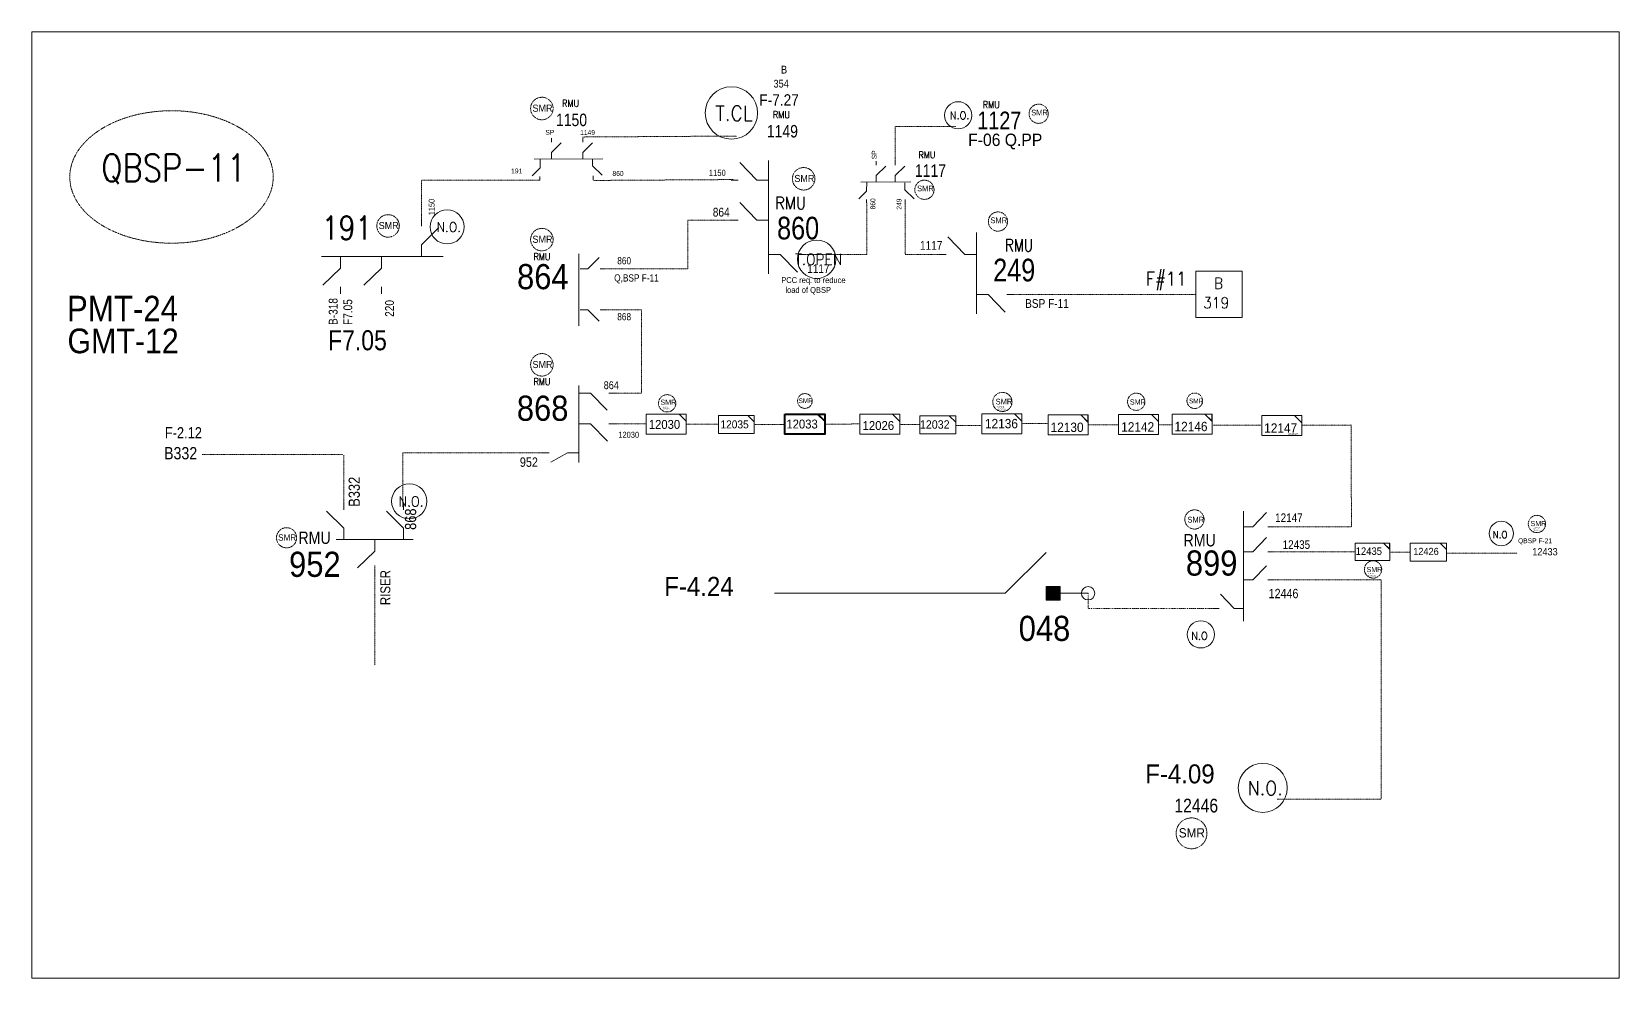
# Model space of a CAD drawing. Header units: metres. Extents: x 65984 to 144644, y -19036 to 23726.
# Drawn here: x 86637 to 88275, y 3008 to 3985 of the extents above; entities that cross this region are included whole.
import ezdxf
from ezdxf.enums import TextEntityAlignment as Align

# ---------------------------------------------------------------- set-up
doc = ezdxf.new("R2010")
doc.units = ezdxf.units.M
doc.header["$MEASUREMENT"] = 0
doc.linetypes.add('DGN Style 3', pattern=[0.013877, 0, -0.013877])
doc.linetypes.add('DGN Style 6', pattern=[1.9, 0.7, -0.4, 0, -0.4, 0, -0.4])
doc.layers.get('0').update_dxf_attribs({"color": 95, "lineweight": 40})
for name, color, linetype, lineweight in [('ABS', 7, 'Continuous', 40), ('ABS NUMBER', 112, 'Continuous', 30), ('d_eos', 111, 'Continuous', 40), ('d_eos no', 121, 'Continuous', 40), ('d_switch', 95, 'Continuous', 40), ('d_tf no', 6, 'Continuous', 40), ('d_ug cable', 95, 'Continuous', 40), ('d_unit sub', 7, 'Continuous', 40), ('fedr no', 95, 'Continuous', 40), ('GRID STATION  04', 7, 'Continuous', 40), ('Level 37', 7, 'Continuous', 0), ('O H MAIN FEEDER', 4, 'Continuous', 100), ('SW N O', 114, 'Continuous', 30)]:
    doc.layers.add(name, color=color, linetype=linetype, lineweight=lineweight)
doc.styles.add('NASKHF', font='naskhf.shx', dxfattribs={"height": 8})
doc.styles.add('Style-Arial', font='arial.ttf')
doc.styles.add('Style-ENGINEERING', font='ENGINEERING.shx')
doc.styles.add('Style-msdefault', font='msdefault.shx')
doc.styles.add('Style-simplex', font='simplex.shx')
doc.styles.add('Style-STANDARD', font='STANDARD.shx')

# ---------------------------------------------------------------- blocks, each defined once
blk = doc.blocks.new('*U1092')
at = {"layer": 'd_eos', "color": 2, "linetype": 'Continuous', "lineweight": 13, "ltscale": 0.919211}
for p, q in [((0.01, 16.17), (0.01, -16.15)), ((4.66, 8.43), (11.46, 15.43)), ((0.01, 8.42), (4.66, 8.43)), ((12.11, 8.43), (14.93, 8.43)), ((-12.08, -7.43), (-14.9, -7.43)), ((-4.64, -7.43), (-11.43, -14.44)), ((0.01, -7.43), (-4.64, -7.43))]:
    blk.add_line(p, q, dxfattribs=at)
blk = doc.blocks.new('TF_8')
at = {"color": 0, "linetype": 'ByBlock', "lineweight": -2}
blk.add_line((6.3, 4.95), (9.9, 1.35), dxfattribs=at)
blk.add_3dface([(-10.1, 4.95), (9.9, 4.95), (9.9, -5.05), (-10.1, -5.05)], dxfattribs=at)
blk = doc.blocks.new('ABS2_1_1')
at = {"color": 0, "linetype": 'ByBlock', "lineweight": -2, "ltscale": 500}
for q in [(-29900, 43500), (0, 0)]:
    blk.add_line((0, 13600), q, dxfattribs=at)
at = {"color": 0, "linetype": 'ByBlock', "lineweight": -2, "ltscale": 500, "flags": 128}
for points in [[(5000, 43600), (-5000, 43600), (-5000, 53600), (5000, 53600)], [(3791, 49653), (3791, 49653), (3791, 49653)]]:
    blk.add_lwpolyline(points, close=True, dxfattribs=at)
at = {"color": 0, "linetype": 'ByBlock', "lineweight": -2, "ltscale": 500}
for points in [[(5000, 43600), (-5000, 43600), (5000, 53600), (-5000, 53600)], [(3791, 49653), (3791, 49653), (3791, 49653)]]:
    blk.add_solid(points, dxfattribs=at)
blk = doc.blocks.new('*U3143')
at = {"layer": 'd_unit sub', "color": 11, "linetype": 'Continuous', "lineweight": 13, "flags": 128}
blk.add_lwpolyline([(5.07, 3.99), (7.93, 3.99), (7.93, 1.13)], close=True, dxfattribs=at)
at = {"layer": 'd_unit sub', "color": 11, "linetype": 'Continuous', "lineweight": 13, "xscale": 0.7946313405145357, "yscale": 0.7946313405145357, "zscale": 0.3973156702572678, "rotation": 359.9999999999999}
blk.add_blockref('TF_8', (0.07, 0.05), dxfattribs=at)
blk = doc.blocks.new('*U3144')
at = {"layer": 'd_unit sub', "color": 2, "linetype": 'Continuous', "lineweight": 13, "flags": 128}
blk.add_lwpolyline([(5.07, 3.99), (7.93, 3.99), (7.93, 1.13)], close=True, dxfattribs=at)
at = {"layer": 'd_unit sub', "color": 2, "linetype": 'Continuous', "lineweight": 13, "xscale": 0.7946313405145357, "yscale": 0.7946313405145357, "zscale": 0.3973156702572678, "rotation": 359.9999999999999}
blk.add_blockref('TF_8', (0.07, 0.05), dxfattribs=at)
blk = doc.blocks.new('*U3145')
at = {"layer": 'd_unit sub', "color": 2, "linetype": 'Continuous', "lineweight": 13, "flags": 128}
blk.add_lwpolyline([(5.07, 3.99), (7.93, 3.99), (7.93, 1.13)], close=True, dxfattribs=at)
at = {"layer": 'd_unit sub', "color": 2, "linetype": 'Continuous', "lineweight": 13, "xscale": 0.7946313405145357, "yscale": 0.7946313405145357, "zscale": 0.3973156702572678, "rotation": 359.9999999999999}
blk.add_blockref('TF_8', (0.07, 0.05), dxfattribs=at)
blk = doc.blocks.new('*U2259')
at = {"layer": 'd_unit sub', "color": 2, "linetype": 'Continuous', "lineweight": 40, "flags": 128}
blk.add_lwpolyline([(5.07, 3.99), (7.93, 3.99), (7.93, 1.13)], close=True, dxfattribs=at)
at = {"layer": 'd_unit sub', "color": 2, "linetype": 'Continuous', "lineweight": 40, "xscale": 0.7946313405145355, "yscale": 0.7946313405145355, "zscale": 0.3973156702572678, "rotation": 359.9999999999999}
blk.add_blockref('TF_8', (0.07, 0.05), dxfattribs=at)
blk = doc.blocks.new('*U3824')
at = {"layer": 'd_unit sub', "color": 2, "linetype": 'Continuous', "lineweight": 13, "flags": 128}
blk.add_lwpolyline([(5.07, 3.99), (7.93, 3.99), (7.93, 1.13)], close=True, dxfattribs=at)
at = {"layer": 'd_unit sub', "color": 2, "linetype": 'Continuous', "lineweight": 13, "xscale": 0.7946313405145357, "yscale": 0.7946313405145357, "zscale": 0.3008502065428345, "rotation": 359.9999999999999}
blk.add_blockref('TF_8', (0.07, 0.05), dxfattribs=at)
blk = doc.blocks.new('*U3825')
at = {"layer": 'd_unit sub', "color": 11, "linetype": 'Continuous', "lineweight": 13, "flags": 128}
blk.add_lwpolyline([(5.07, 3.99), (7.93, 3.99), (7.93, 1.13)], close=True, dxfattribs=at)
at = {"layer": 'd_unit sub', "color": 11, "linetype": 'Continuous', "lineweight": 13, "xscale": 0.7946313405145355, "yscale": 0.7946313405145355, "zscale": 0.2869207449770778, "rotation": 359.9999999999999}
blk.add_blockref('TF_8', (0.07, 0.05), dxfattribs=at)
blk = doc.blocks.new('*U4116')
at = {"layer": 'SW N O', "color": 3, "lineweight": 13, "ltscale": 0.488306}
blk.add_circle((0, 0), 16.8, dxfattribs=at)
at = {"layer": 'SW N O', "color": 3, "lineweight": 13, "style": 'Style-STANDARD'}
blk.add_text('N.O.', height=9.6, dxfattribs=at).set_placement((1.7, -0.2), align=Align.MIDDLE_CENTER)
blk = doc.blocks.new('*U3585')
at = {"layer": 'SW N O', "color": 3, "lineweight": 13, "extrusion": (0, 0, -1)}
blk.add_circle((0, 0), 16.8, dxfattribs=at)
at = {"layer": 'SW N O', "color": 3, "lineweight": 13, "extrusion": (0, 0, -1), "insert": (1.7, -1.8), "char_height": 9.6, "attachment_point": 5, "text_direction": (-1, 0, 0), "line_spacing_factor": 0.6, "style": 'Style-STANDARD'}
blk.add_mtext('N.O', dxfattribs=at)
blk = doc.blocks.new('*U893')
at = {"layer": 'SW N O', "color": 3, "lineweight": 13}
blk.add_circle((0, 0), 16.8, dxfattribs=at)
at = {"layer": 'SW N O', "color": 3, "lineweight": 13, "style": 'Style-STANDARD'}
blk.add_text('N.O.', height=9.6, dxfattribs=at).set_placement((1.7, -0.2), align=Align.MIDDLE_CENTER)
blk = doc.blocks.new('*U4321')
at = {"layer": 'SW N O', "color": 3, "lineweight": 13, "ltscale": 0.488306}
blk.add_circle((0, 0), 16.8, dxfattribs=at)
at = {"layer": 'SW N O', "color": 3, "lineweight": 13, "style": 'Style-STANDARD'}
blk.add_text('N.O.', height=9.6, dxfattribs=at).set_placement((1.7, -0.2), align=Align.MIDDLE_CENTER)
blk = doc.blocks.new('*U1280')
at = {"layer": 'SW N O', "color": 1, "lineweight": 13}
blk.add_circle((0, 0), 16.8, dxfattribs=at)
at = {"layer": 'SW N O', "color": 1, "lineweight": 13, "style": 'Style-STANDARD'}
blk.add_text('T.CL', height=9.6, dxfattribs=at).set_placement((1.7, -0.2), align=Align.MIDDLE_CENTER)
blk = doc.blocks.new('*U4338')
at = {"layer": 'SW N O', "color": 3, "lineweight": 13, "ltscale": 0.488306}
blk.add_circle((0, 0), 16.8, dxfattribs=at)
at = {"layer": 'SW N O', "color": 3, "lineweight": 13, "style": 'Style-STANDARD'}
blk.add_text('T.OPEN', height=9.6, dxfattribs=at).set_placement((1.7, -0.2), align=Align.MIDDLE_CENTER)

msp = doc.modelspace()

# ---------------------------------------------------------------- linework, layer by layer
at = {"color": 7, "linetype": 'DGN Style 3', "lineweight": 13}
for p, q in [((87528, 3849.3), (87528, 3887.1)), ((87528, 3887.1), (87590.7, 3887.1))]:
    msp.add_line(p, q, dxfattribs=at)
at = {"layer": 'd_eos', "color": 2, "linetype": 'Continuous', "lineweight": 13, "ltscale": 0.915997}
for p, q in [((87173.6, 3871.1), (87173.6, 3875.1)), ((87173.6, 3860.4), (87183.6, 3870.2)), ((87205.8, 3871.1), (87205.8, 3875.1)), ((87205.8, 3860.4), (87215.8, 3870.2)), ((87155.7, 3853.5), (87226.6, 3853.7)), ((87173.6, 3853.7), (87173.6, 3860.4)), ((87205.8, 3853.7), (87205.8, 3860.4)), ((87215.9, 3853.6), (87215.9, 3846.9)), ((87508.4, 3847.3), (87508.4, 3851.3)), ((87528, 3847.3), (87528, 3851.3)), ((87215.9, 3846.6), (87225.9, 3836.9)), ((87216.5, 3836.1), (87216.5, 3832)), ((87508.4, 3836.6), (87518.5, 3846.3)), ((87508.4, 3829.9), (87508.4, 3836.6)), ((87528, 3836.6), (87538.1, 3846.3)), ((87528, 3829.9), (87528, 3836.6)), ((87492.6, 3829.8), (87544.2, 3829.9)), ((87537.7, 3822.2), (87547.7, 3812.5)), ((87537.8, 3829.2), (87537.8, 3822.5)), ((87538.3, 3811.7), (87538.3, 3807.6))]:
    msp.add_line(p, q, dxfattribs=at)
at = {"layer": 'd_eos', "color": 2, "linetype": 'Continuous', "lineweight": 13, "ltscale": 0.741957}
for p, q in [((87161.7, 3844.2), (87161.7, 3853.6)), ((87161.6, 3844.1), (87153.5, 3836.2)), ((87161.6, 3835.4), (87161.6, 3832.2)), ((87498.5, 3820.3), (87490.4, 3812.4)), ((87498.6, 3820.4), (87498.7, 3829.8)), ((87498.5, 3811.7), (87498.5, 3808.4))]:
    msp.add_line(p, q, dxfattribs=at)
at = {"layer": 'd_eos', "color": 2, "linetype": 'Continuous', "lineweight": 13, "ltscale": 1.655693}
for p, q in [((87385.4, 3831.7), (87367.8, 3849.9)), ((87397.4, 3735), (87397.5, 3852.2)), ((87366.1, 3831.7), (87358.8, 3831.7)), ((87397.5, 3831.7), (87385.4, 3831.7)), ((87385.4, 3790.6), (87367.8, 3808.7)), ((87039.3, 3784.5), (87039.3, 3791.9)), ((87039.3, 3765.2), (87057.4, 3782.9)), ((87366.1, 3790.6), (87358.8, 3790.6)), ((87397.4, 3790.6), (87385.4, 3790.6)), ((86936.3, 3753.2), (87061.9, 3753.2)), ((86955.9, 3753.2), (86955.9, 3741.1)), ((86998.1, 3753.2), (86998.1, 3741.1)), ((87039.3, 3753.2), (87039.3, 3765.2)), ((87397.4, 3755.1), (87409.5, 3755.1)), ((87409.5, 3755.1), (87427.1, 3736.9)), ((87428.8, 3755.1), (87436.1, 3755.1)), ((86955.9, 3741.1), (86937.7, 3723.5)), ((86998.1, 3741.1), (86980, 3723.5)), ((86955.9, 3721.8), (86955.9, 3714.5)), ((86998.1, 3721.8), (86998.1, 3714.5))]:
    msp.add_line(p, q, dxfattribs=at)
at = {"layer": 'd_eos', "color": 2, "linetype": 'Continuous', "lineweight": 13, "ltscale": 1.099246}
msp.add_line((87201.9, 3681.6), (87201.9, 3755.7), dxfattribs=at)
at = {"layer": 'd_eos', "color": 2, "linetype": 'Continuous', "lineweight": 13, "ltscale": 1.276596}
for p, q in [((87211.1, 3740.2), (87222.7, 3752.1)), ((87203.2, 3740.2), (87211.1, 3740.2)), ((87223.8, 3740.2), (87228.6, 3740.2)), ((87203.2, 3698.1), (87211.1, 3698.1)), ((87211.1, 3698.1), (87222.7, 3686.2)), ((87223.8, 3698.1), (87228.6, 3698.1))]:
    msp.add_line(p, q, dxfattribs=at)
at = {"layer": 'd_eos', "color": 2, "linetype": 'Continuous', "lineweight": 13, "ltscale": 1.622579}
for p, q in [((87201.9, 3619.9), (87201.9, 3540.6)), ((87201.9, 3612.2), (87213.7, 3612.2)), ((87213.7, 3612.2), (87231, 3594.4)), ((87232.6, 3612.2), (87239.8, 3612.2)), ((87201.9, 3580.3), (87213.7, 3580.3)), ((87213.7, 3580.3), (87231.3, 3562.6)), ((87232.6, 3580.3), (87239.8, 3580.3)), ((87171.2, 3550.4), (87164, 3550.4)), ((87190.1, 3550.4), (87172.8, 3540.8)), ((87201.9, 3550.4), (87190.1, 3550.4)), ((86959.3, 3472.9), (86941.5, 3490.2)), ((86959.3, 3491.8), (86959.3, 3499)), ((87021, 3472.9), (87003.2, 3490.2)), ((87021, 3491.8), (87021, 3499)), ((86959.3, 3461.1), (86959.3, 3472.9)), ((87021, 3461.1), (87021, 3472.9)), ((86951.5, 3461.1), (87030.9, 3461.1)), ((86991.2, 3461.1), (86991.2, 3449.2)), ((86991.2, 3449.2), (86973.4, 3432)), ((86991.2, 3430.3), (86991.2, 3423.1))]:
    msp.add_line(p, q, dxfattribs=at)
at = {"layer": 'd_eos', "color": 2, "linetype": 'Continuous', "lineweight": 13, "ltscale": 1.425677}
for p, q in [((87887.3, 3490.3), (87887.3, 3376.9)), ((87896.9, 3474.2), (87911.1, 3488.8)), ((87887.3, 3474.2), (87896.9, 3474.2)), ((87912.4, 3474.2), (87918.3, 3474.2)), ((87897, 3448.5), (87911.1, 3463.1)), ((87887.3, 3448.5), (87897, 3448.5)), ((87912.5, 3448.5), (87918.3, 3448.5)), ((87897, 3419.4), (87911.1, 3434)), ((87887.3, 3419.5), (87897, 3419.4)), ((87912.4, 3419.4), (87918.3, 3419.4)), ((87862.1, 3390), (87856.2, 3390)), ((87877.6, 3390), (87863.4, 3404.6)), ((87887.2, 3390), (87877.6, 3390))]:
    msp.add_line(p, q, dxfattribs=at)
at = {"layer": 'd_ug cable', "color": 11, "linetype": 'DGN Style 3', "lineweight": 13}
for p, q in [((87498.6, 3809.3), (87498.7, 3755.1)), ((87538.4, 3809.4), (87538.4, 3755.1)), ((87498.7, 3755.1), (87435.7, 3755.1)), ((87573.1, 3755.1), (87538.4, 3755.1)), ((87838.1, 3713.9), (87650.5, 3713.9)), ((87312.8, 3580.1), (87345.6, 3580.1)), ((87382.7, 3579.8), (87414.4, 3579.8)), ((87455.5, 3580.1), (87491.7, 3580.3)), ((87532.7, 3579.9), (87552.8, 3579.9)), ((87616.5, 3578.7), (87590.5, 3578.7)), ((87658.6, 3580.6), (87685.8, 3580.6)), ((87726.9, 3579.3), (87758.4, 3579.3)), ((87799.7, 3579.3), (87814.3, 3579.3)), ((87905.2, 3579), (87855.9, 3579)), ((87997.5, 3579), (87948.2, 3579)), ((87998.6, 3474.2), (87998.2, 3579.4)), ((86813.4, 3548.9), (86958.3, 3548.9)), ((86959.3, 3548.2), (86959.3, 3492.3)), ((87020.3, 3550.4), (87165.2, 3550.4)), ((87020.3, 3550.4), (87020.3, 3494.5)), ((88059.2, 3448), (88038, 3448)), ((88169.5, 3447.1), (88096.6, 3447.1)), ((86991.2, 3434.4), (86991.2, 3331.5))]:
    msp.add_line(p, q, dxfattribs=at)
at = {"layer": 'd_ug cable', "color": 11, "linetype": 'DGN Style 3', "lineweight": 13, "flags": 128}
for points in [[(87205.4, 3876.3), (87205.4, 3876.3), (87364.6, 3877.3)], [(87039.3, 3791.9), (87039.3, 3831.7), (87161.9, 3831.7)], [(87216.5, 3831.5), (87216.5, 3831.5), (87361.2, 3832.4)], [(87358.8, 3790.6), (87314.1, 3790.6), (87314.1, 3740.2), (87228.6, 3740.2)], [(87239.8, 3612.2), (87266.4, 3612.2), (87266.4, 3698.1), (87228.6, 3698.1)], [(87236.2, 3580.3), (87270.9, 3580.3)], [(87998.6, 3474.2), (87918.3, 3474.2)], [(87922.1, 3193.1), (88029.3, 3193.1), (88029.3, 3419.4), (87918.3, 3419.4)]]:
    msp.add_lwpolyline(points, dxfattribs=at)
at = {"layer": 'd_ug cable', "color": 1, "linetype": 'DGN Style 3', "lineweight": 13, "flags": 128}
msp.add_lwpolyline([(87918.4, 3448.5), (88002.5, 3448.5)], dxfattribs=at)
at = {"layer": 'd_ug cable', "color": 194, "linetype": 'DGN Style 6', "lineweight": 13, "flags": 128}
msp.add_lwpolyline([(87727, 3405.6), (87727, 3390), (87856.2, 3390)], dxfattribs=at)
at = {"layer": 'd_ug cable', "color": 2, "linetype": 'DGN Style 3', "lineweight": 13}
for centre, radius in [((87163.6, 3905.7), 11.6), ((87676, 3900.3), 9.91), ((87433.6, 3833.2), 11.6), ((87558.2, 3821.9), 9.91), ((87634, 3789.1), 9.91), ((87005, 3784.6), 11.6), ((87163.6, 3770.5), 11.6), ((87163.6, 3641.3), 11.6), ((87292.8, 3601.6), 8.92), ((87434.9, 3604), 7.63), ((87638.6, 3603), 9.91), ((87776.6, 3603.2), 8.92), ((87837, 3604.2), 8.03), ((87836.7, 3481.8), 9.91), ((86900.3, 3462.9), 10.4), ((88189.9, 3477.1), 8.92), ((88020.9, 3430.2), 8.92), ((87833.7, 3158), 15.9)]:
    msp.add_circle(centre, radius, dxfattribs=at)
at = {"layer": 'fedr no', "color": 82, "linetype": 'DGN Style 3', "lineweight": 13, "true_color": 0x1dc70e}
msp.add_ellipse((86781.6, 3835.1), major_axis=(104.9, 0), ratio=0.651175, dxfattribs=at)
at = {"layer": 'GRID STATION  04', "color": 11, "linetype": 'Continuous', "lineweight": 13, "ltscale": 1.527538, "flags": 128}
msp.add_lwpolyline([(87838.1, 3737.8), (87885.8, 3737.8), (87885.8, 3690.1), (87838.1, 3690.1)], close=True, dxfattribs=at)
at = {"layer": 'O H MAIN FEEDER', "color": 194, "lineweight": 13, "ltscale": 1.266539}
for p, q in [((87403.6, 3405.6), (87641.6, 3405.6)), ((87698, 3405.6), (87727, 3405.6))]:
    msp.add_line(p, q, dxfattribs=at)
at = {"layer": 'O H MAIN FEEDER', "color": 140, "lineweight": 13, "ltscale": 0.498271, "flags": 128}
msp.add_lwpolyline([(86637.5, 3984.9), (88274.8, 3984.9), (88274.8, 3008.5), (86637.5, 3008.5)], close=True, dxfattribs=at)
at = {"layer": 'O H MAIN FEEDER', "color": 194, "lineweight": 13, "ltscale": 1.266539}
msp.add_circle((87727, 3405.6), 6.88, dxfattribs=at)

# ---------------------------------------------------------------- block references
at = {"layer": 'ABS', "color": 7, "linetype": 'Continuous', "lineweight": 13, "ltscale": 2.108409, "xscale": 0.001412635786881216, "yscale": 0.001412635786881216, "zscale": 0.0009354925036457151, "rotation": 269.9999999999997}
msp.add_blockref('ABS2_1_1', (87622.3, 3405.6), dxfattribs=at)
at = {"layer": 'd_eos', "color": 2, "linetype": 'Continuous', "lineweight": 13, "ltscale": 1.655693, "extrusion": (0, 0, -1), "xscale": 2.593742460100002, "yscale": 2.593742460100002, "zscale": 2.593742460100002, "rotation": 180}
msp.add_blockref('*U1092', (-87611.8, 3735.8), dxfattribs=at)
at = {"layer": 'd_unit sub', "color": 2, "linetype": 'Continuous', "lineweight": 13}
for name, p, xscale, yscale, zscale in [('*U3144', (87291.9, 3580.2), 2.593742460100002, 2.593742460100002, 2.593742460100002), ('*U3145', (87638, 3580.3), 2.593742460100002, 2.593742460100002, 2.593742460100002), ('*U3145', (87834.2, 3580.2), 2.593742460100002, 2.593742460100002, 2.593742460100002), ('*U3824', (88020.2, 3448.5), 2.247409795632895, 2.247409795632895, 2.247409795632895)]:
    msp.add_blockref(name, p, dxfattribs=dict(at, xscale=xscale, yscale=yscale, zscale=zscale))
at = {"layer": 'd_unit sub', "color": 11, "linetype": 'Continuous', "lineweight": 13}
for name, p, xscale, yscale, zscale in [('*U3143', (87364.2, 3579.7), 2.334368214090002, 2.334368214090002, 2.334368214090002), ('*U3143', (87512.2, 3579.9), 2.593742460100002, 2.593742460100002, 2.593742460100002), ('*U3143', (87571.9, 3579.5), 2.334368214090002, 2.334368214090002, 2.334368214090002), ('*U3143', (87706.3, 3579.3), 2.593742460100002, 2.593742460100002, 2.593742460100002), ('*U3143', (87926.7, 3578.6), 2.593742460100002, 2.593742460100002, 2.593742460100002), ('*U3825', (88078, 3448), 2.356517306744629, 2.356517306744629, 2.356517306744629)]:
    msp.add_blockref(name, p, dxfattribs=dict(at, xscale=xscale, yscale=yscale, zscale=zscale))
at = {"layer": 'd_unit sub', "color": 2, "linetype": 'Continuous', "lineweight": 40, "xscale": 2.593742460100002, "yscale": 2.593742460100002, "zscale": 2.593742460100002}
msp.add_blockref('*U2259', (87434.9, 3580.1), dxfattribs=at)
at = {"layer": 'd_unit sub', "color": 2, "linetype": 'Continuous', "lineweight": 13, "xscale": 2.061069048018734, "yscale": 2.061069048018734, "zscale": 1.030534524009367, "rotation": 359.9999999999999}
msp.add_blockref('TF_8', (87779.3, 3579.9), dxfattribs=at)
at = {"layer": 'SW N O', "color": 1, "lineweight": 13, "xscale": 1.608782415714139, "yscale": 1.608782415714139, "zscale": 1.608782415714139}
msp.add_blockref('*U1280', (87359.1, 3901.1), dxfattribs=at)
at = {"layer": 'SW N O', "color": 3, "lineweight": 13}
for name, p, xscale, yscale, zscale in [('*U4116', (87593, 3898.7), 0.835198702553368, 0.835198702553368, 0.835198702553368), ('*U893', (87065.9, 3783.6), 1.046832210588121, 1.046832210588121, 1.046832210588121), ('*U4338', (87447, 3750.2), 1.181182691130502, 1.181182691130502, 1.181182691130502), ('*U4321', (87026.8, 3500.5), 1.080646194184005, 1.080646194184005, 1.080646194184005), ('*U893', (87907.1, 3204.9), 1.504786172762046, 1.504786172762046, 1.504786172762046)]:
    msp.add_blockref(name, p, dxfattribs=dict(at, xscale=xscale, yscale=yscale, zscale=zscale))
at = {"layer": 'SW N O', "color": 3, "lineweight": 13, "extrusion": (0, 0, -1), "rotation": 3.039328098129991e-11}
for p, xscale, yscale, zscale in [((-88153.2, 3467.3), 0.7507177569965138, 0.7507177569965138, 0.7507177569965138), ((-87843.3, 3363.2), 0.8341308411072375, 0.8341308411072375, 0.8341308411072375)]:
    msp.add_blockref('*U3585', p, dxfattribs=dict(at, xscale=xscale, yscale=yscale, zscale=zscale))

# ---------------------------------------------------------------- texts
at = {"layer": 'ABS NUMBER', "color": 7, "lineweight": 13, "style": 'Style-Arial', "width": 0.88}
msp.add_text('048', height=25.94, dxfattribs=at).set_placement((87655.4, 3382.4), align=Align.TOP_LEFT)
at = {"layer": 'd_eos no', "color": 2, "linetype": 'Continuous', "lineweight": 13, "ltscale": 0.81, "style": 'Style-msdefault', "width": 0.833333}
for s, p in [('1150', (87178.2, 3887.5)), ('1117', (87548.4, 3835.2))]:
    msp.add_text(s, height=12.91, dxfattribs=at).set_placement(p)
at = {"layer": 'd_eos no', "color": 2, "linetype": 'Continuous', "lineweight": 13, "ltscale": 1.035899, "style": 'Style-msdefault', "width": 0.833333}
msp.add_text('1127', height=18.32, dxfattribs=at).set_placement((87612.7, 3884.2))
at = {"layer": 'd_eos no', "color": 191, "linetype": 'Continuous', "lineweight": 13, "ltscale": 0.81, "style": 'Style-msdefault', "width": 0.833333}
msp.add_text('1149', height=12.91, dxfattribs=at).set_placement((87395.7, 3875.8))
at = {"layer": 'd_eos no', "color": 2, "linetype": 'Continuous', "lineweight": 13}
for s, height, style, width, p in [('860', 23.34, 'Style-msdefault', 0.833333, (87406.2, 3770.7)), ('249', 23.34, 'Style-msdefault', 0.833333, (87629.1, 3727.4)), ('864', 25.94, 'Style-Arial', 0.88, (87138, 3719.3))]:
    msp.add_text(s, height=height, dxfattribs=dict(at, style=style, width=width)).set_placement(p)
at = {"layer": 'd_eos no', "color": 7, "linetype": 'Continuous', "lineweight": 13, "style": 'Style-Arial', "width": 0.88}
for s, height, p in [('PMT-24', 26.21, (86673.8, 3712.5)), ('GMT-12', 25.46, (86674.3, 3678.7))]:
    msp.add_text(s, height=height, dxfattribs=at).set_placement(p, align=Align.TOP_LEFT)
at = {"layer": 'd_eos no', "color": 2, "linetype": 'Continuous', "lineweight": 13, "style": 'Style-Arial', "width": 0.88}
for s, p in [('868', (87137.8, 3609.5)), ('952', (86902.9, 3448.5))]:
    msp.add_text(s, height=25.94, dxfattribs=at).set_placement(p, align=Align.TOP_LEFT)
msp.add_text('899', height=25.94, dxfattribs=at).set_placement((87881, 3449.8), align=Align.TOP_RIGHT)
at = {"layer": 'd_eos no', "color": 6, "linetype": 'Continuous', "lineweight": 13, "ltscale": 0.448962, "insert": (87410.5, 3713.8), "char_height": 6.097, "attachment_point": 7, "style": 'NASKHF'}
msp.add_mtext('\\Fmsdefault;\\H1x;\\W0.833333;PCC req. to reduce \\P  load of QBSP', dxfattribs=at)
at = {"layer": 'd_switch', "color": 7, "linetype": 'Continuous', "lineweight": 13, "style": 'Style-msdefault', "width": 0.9}
msp.add_text('F-7.27', height=11.7, dxfattribs=at).set_placement((87387.9, 3920.4), align=Align.TOP_LEFT)
at = {"layer": 'd_switch', "color": 7, "linetype": 'Continuous', "lineweight": 13, "style": 'Style-ENGINEERING', "width": 0.857143}
for s, height, p in [('860', 7.44, (87255.6, 3752.4)), ('952', 9.73, (87159.5, 3545.8))]:
    msp.add_text(s, height=height, dxfattribs=at).set_placement(p, align=Align.TOP_RIGHT)
msp.add_text('Q,BSP F-11', height=7.44, dxfattribs=at).set_placement((87238.2, 3727.2))
at = {"layer": 'd_switch', "color": 2, "linetype": 'Continuous', "lineweight": 13, "style": 'Style-ENGINEERING', "width": 0.857143}
for s, height, p in [('868', 7.44, (87255.6, 3694.7)), ('12030', 6.18, (87263.9, 3572.2))]:
    msp.add_text(s, height=height, dxfattribs=at).set_placement(p, align=Align.TOP_RIGHT)
msp.add_text('864', height=8.12, rotation=0.0004, dxfattribs=at).set_placement((87227.4, 3624.3), align=Align.TOP_LEFT)
at = {"layer": 'd_switch', "color": 6, "linetype": 'Continuous', "lineweight": 13, "style": 'Style-ENGINEERING', "width": 0.857143}
msp.add_text('F-2.12', height=11.55, dxfattribs=at).set_placement((86813, 3577), align=Align.TOP_RIGHT)
at = {"layer": 'd_switch', "color": 7, "linetype": 'Continuous', "lineweight": 13, "ltscale": 0.430241, "style": 'Style-ENGINEERING', "width": 0.857143}
msp.add_text('1000KVA', height=1.89, dxfattribs=at).set_placement((87932.8, 3570.9), align=Align.TOP_LEFT)
at = {"layer": 'd_switch', "color": 2, "linetype": 'Continuous', "lineweight": 13, "style": 'Style-ENGINEERING', "width": 0.857143}
for s, height, rotation, p in [('B332', 11.55, 90, (86964.3, 3525.8)), ('868', 11.55, 90, (87022.4, 3493.1)), ('12435', 8.9, 0.0087, (87956, 3460.3)), ('RISER', 10.33, 90, (86997, 3429.6))]:
    msp.add_text(s, height=height, rotation=rotation, dxfattribs=at).set_placement(p, align=Align.TOP_RIGHT)
msp.add_text('12147', height=8.9, dxfattribs=at).set_placement((87919.9, 3488), align=Align.TOP_LEFT)
at = {"layer": 'd_switch', "color": 7, "linetype": 'Continuous', "lineweight": 13, "ltscale": 1.401135, "style": 'Style-ENGINEERING', "width": 0.857143}
msp.add_text('12446', height=9.62, dxfattribs=at).set_placement((87943.9, 3410.2), align=Align.TOP_RIGHT)
at = {"layer": 'd_switch', "color": 2, "linetype": 'Continuous', "lineweight": 13, "ltscale": 1.861575, "style": 'Style-ENGINEERING', "width": 0.857143}
msp.add_text('12446', height=14.17, dxfattribs=at).set_placement((87861.1, 3193.7), align=Align.TOP_RIGHT)
at = {"layer": 'd_tf no', "color": 1, "linetype": 'Continuous', "lineweight": 13, "style": 'Style-msdefault', "width": 0.947368}
for height, p in [(7.35, (87153.9, 3909.7)), (5.91, (87668.3, 3904.5)), (7.35, (87424, 3837.2)), (5.91, (87550.6, 3826.2)), (7.35, (86995.3, 3788.7)), (5.91, (87626.3, 3793.3)), (7.35, (87153.9, 3774.5)), (7.35, (87153.9, 3645.3)), (5.32, (87285.9, 3605.4)), (4.82, (87428.4, 3606.6)), (5.91, (87631.6, 3606.3)), (5.32, (87770.1, 3605.6)), (4.79, (87831.1, 3606.4)), (5.91, (87829.5, 3484.5)), (5.32, (88183.3, 3480.2)), (6.62, (86891.6, 3466.5)), (5.32, (88014.2, 3432.8)), (9.58, (87820.5, 3163.3))]:
    msp.add_text('SMR', height=height, dxfattribs=at).set_placement(p, align=Align.TOP_LEFT)
at = {"layer": 'd_tf no', "color": 55, "linetype": 'Continuous', "lineweight": 13, "style": 'Style-msdefault', "width": 0.947368}
for s, height, p in [('F-06 Q.PP', 12.77, (87603.3, 3879.8)), ('F-4.09', 19.57, (87785.9, 3229.1))]:
    msp.add_text(s, height=height, dxfattribs=at).set_placement(p, align=Align.TOP_LEFT)
at = {"layer": 'd_tf no', "color": 2, "linetype": 'Continuous', "lineweight": 13, "style": 'Style-msdefault', "width": 0.947368}
for s, height, p in [('12030', 9.18, (87273.9, 3584.4)), ('12136', 9.66, (87620.6, 3585.5)), ('12142', 9.66, (87761.1, 3582.1)), ('12146', 9.66, (87816.1, 3582.5))]:
    msp.add_text(s, height=height, dxfattribs=at).set_placement(p, align=Align.TOP_LEFT)
at = {"layer": 'd_tf no', "color": 11, "linetype": 'Continuous', "lineweight": 40, "style": 'Style-msdefault', "width": 0.947368}
msp.add_text('12035', height=8.27, dxfattribs=at).set_placement((87347.8, 3584), align=Align.TOP_LEFT)
at = {"layer": 'd_tf no', "color": 2, "linetype": 'Continuous', "lineweight": 40, "style": 'Style-msdefault', "width": 0.947368}
msp.add_text('12033', height=9.18, dxfattribs=at).set_placement((87415.8, 3584.8), align=Align.TOP_LEFT)
at = {"layer": 'd_tf no', "color": 11, "linetype": 'Continuous', "lineweight": 13, "style": 'Style-msdefault', "width": 0.947368}
for s, height, p in [('12026', 9.23, (87494.4, 3583.3)), ('12032', 8.69, (87553.5, 3584.1)), ('12130', 9.66, (87688.3, 3581.7)), ('12147', 9.66, (87908.6, 3580.9)), ('12426', 7.48, (88062.3, 3452.5))]:
    msp.add_text(s, height=height, dxfattribs=at).set_placement(p, align=Align.TOP_LEFT)
at = {"layer": 'd_tf no', "color": 6, "linetype": 'Continuous', "lineweight": 13, "style": 'Style-msdefault', "width": 0.947368}
for s, height, p in [('QBSP F-21', 4.98, (88170.5, 3462.3)), ('F-4.24', 19.57, (87289.8, 3422.5))]:
    msp.add_text(s, height=height, dxfattribs=at).set_placement(p, align=Align.TOP_LEFT)
at = {"layer": 'd_tf no', "color": 120, "linetype": 'Continuous', "lineweight": 13, "style": 'Style-msdefault', "width": 0.947368}
for s, height, p in [('12435', 7.69, (88003, 3452.9)), ('12433', 7.44, (88185.1, 3452.2))]:
    msp.add_text(s, height=height, dxfattribs=at).set_placement(p, align=Align.TOP_LEFT)
at = {"layer": 'd_tf no', "color": 121, "linetype": 'Continuous', "lineweight": 40, "attachment_point": 1, "style": 'NASKHF'}
for insert, char_height in [((87288.3, 3598.3), 1.098), ((87633.1, 3598.4), 1.468)]:
    msp.add_mtext('\\Fmsdefault;\\H1x;\\W0.945946;ACTIVE\\P12/9/2023', dxfattribs=dict(at, insert=insert, char_height=char_height))
at = {"layer": 'd_tf no', "color": 121, "linetype": 'Continuous', "lineweight": 40, "char_height": 1.322, "attachment_point": 1, "rotation": 0.0087, "style": 'NASKHF'}
for insert in [(88186.5, 3473.6), (88015.6, 3426.7)]:
    msp.add_mtext('\\Fmsdefault;\\H1x;\\W0.945946;ACTIVE\\P12/9/2023', dxfattribs=dict(at, insert=insert))
at = {"layer": 'fedr no', "color": 6, "linetype": 'Continuous', "lineweight": 13, "style": 'Style-STANDARD', "width": 0.909091}
msp.add_text('QBSP-11', height=28.1, dxfattribs=at).set_placement((86783.9, 3844.6), align=Align.MIDDLE_CENTER)
at = {"layer": 'GRID STATION  04', "color": 121, "linetype": 'Continuous', "lineweight": 13, "ltscale": 0.9, "style": 'Style-msdefault', "width": 0.888889}
for s, p in [('B', (87410.2, 3949.8)), ('354', (87402.5, 3935.3))]:
    msp.add_text(s, height=7.98, dxfattribs=at).set_placement(p, align=Align.TOP_LEFT)
at = {"layer": 'GRID STATION  04', "color": 7, "linetype": 'Continuous', "lineweight": 13, "style": 'Style-simplex', "width": 0.866667}
msp.add_text('F#11', height=14.29, dxfattribs=at).set_placement((87807.5, 3730.1), align=Align.MIDDLE_CENTER)
at = {"layer": 'GRID STATION  04', "color": 11, "linetype": 'Continuous', "lineweight": 13, "style": 'Style-STANDARD'}
for s, height, p in [('B', 11.4, (87861.5, 3725.4)), ('319', 11.43, (87859.1, 3705.3))]:
    msp.add_text(s, height=height, dxfattribs=at).set_placement(p, align=Align.MIDDLE_CENTER)
at = {"layer": 'Level 37', "color": 2, "linetype": 'Continuous', "lineweight": 13, "ltscale": 0.81, "style": 'Style-simplex', "width": 0.854701}
for p in [(87193.2, 3911), (87627.1, 3909.6), (87560.8, 3857.9), (87163.8, 3753), (87163.8, 3623.8)]:
    msp.add_text('RMU', height=7.16, dxfattribs=at).set_placement(p, align=Align.MIDDLE_CENTER)
at = {"layer": 'Level 37', "color": 191, "linetype": 'Continuous', "lineweight": 13, "ltscale": 0.81, "style": 'Style-simplex', "width": 0.854701}
msp.add_text('RMU', height=7.16, dxfattribs=at).set_placement((87410.7, 3899.4), align=Align.MIDDLE_CENTER)
at = {"layer": 'Level 37', "color": 7, "linetype": 'Continuous', "lineweight": 13, "ltscale": 0.81, "style": 'Style-msdefault', "width": 0.857143}
for s, rotation, p in [('SP', 359.9921, (87176.4, 3883.6)), ('1149', 359.9921, (87218.4, 3883.4)), ('191', 359.9921, (87143.4, 3843.8)), ('860', 359.9921, (87247.9, 3841.2)), ('860', 89.9921, (87502.5, 3813.1)), ('249', 89.9921, (87529.5, 3812.8))]:
    msp.add_text(s, height=5.02, rotation=rotation, dxfattribs=at).set_placement(p, align=Align.TOP_RIGHT)
at = {"layer": 'Level 37', "color": 2, "linetype": 'Continuous', "lineweight": 13, "ltscale": 0.81, "style": 'Style-msdefault', "width": 0.857143}
msp.add_text('SP', height=5.02, rotation=89.9921, dxfattribs=at).set_placement((87503.9, 3862.5), align=Align.TOP_RIGHT)
at = {"layer": 'Level 37', "color": 7, "linetype": 'Continuous', "lineweight": 13, "ltscale": 0.792953, "style": 'Style-msdefault', "width": 0.857143}
msp.add_text('1150', height=6.26, dxfattribs=at).set_placement((87335.9, 3842.5), align=Align.TOP_LEFT)
at = {"layer": 'Level 37', "color": 7, "linetype": 'Continuous', "lineweight": 13, "ltscale": 0.782096, "style": 'Style-msdefault', "width": 0.857143}
msp.add_text('1150', height=6.11, rotation=90, dxfattribs=at).set_placement((87046.8, 3795.6), align=Align.TOP_LEFT)
at = {"layer": 'Level 37', "color": 7, "linetype": 'Continuous', "lineweight": 13, "style": 'Style-msdefault', "width": 0.857143}
for s, p in [('864', (87339.9, 3803.3)), ('1117', (87553.6, 3769)), ('1117', (87437.2, 3745)), ('BSP F-11', (87662, 3709.1))]:
    msp.add_text(s, height=9.08, dxfattribs=at).set_placement(p, align=Align.TOP_LEFT)
at = {"layer": 'Level 37', "color": 2, "linetype": 'Continuous', "lineweight": 13}
for s, height, style, width, p in [('RMU', 12.95, 'Style-simplex', 0.854701, (87420.1, 3808.2)), ('191', 24.35, 'Style-STANDARD', 0.909091, (86962.6, 3782.6)), ('RMU', 12.95, 'Style-STANDARD', 0.854701, (87655.7, 3764.6))]:
    msp.add_text(s, height=height, dxfattribs=dict(at, style=style, width=width)).set_placement(p, align=Align.MIDDLE_CENTER)
at = {"layer": 'Level 37', "color": 7, "linetype": 'Continuous', "lineweight": 13, "style": 'Style-msdefault', "width": 0.857143}
msp.add_text('220', height=9.08, rotation=90, dxfattribs=at).set_placement((87001.9, 3690.8), align=Align.TOP_LEFT)
at = {"layer": 'Level 37', "color": 55, "linetype": 'Continuous', "lineweight": 13, "ltscale": 1.416418, "style": 'Style-msdefault', "width": 0.86}
msp.add_text('F7.05', height=20.65, dxfattribs=at).set_placement((86943, 3656.3))
at = {"layer": 'Level 37', "color": 2, "linetype": 'Continuous', "lineweight": 13, "style": 'Style-msdefault', "width": 0.86}
for s, p in [('B332', (86808.1, 3556.5)), ('RMU', (86945.8, 3469.3))]:
    msp.add_text(s, height=12.71, rotation=0.0004, dxfattribs=at).set_placement(p, align=Align.TOP_RIGHT)
msp.add_text('RMU', height=12.71, dxfattribs=at).set_placement((87858.7, 3466.7), align=Align.TOP_RIGHT)
at = {"layer": 'Level 37', "color": 7, "linetype": 'Continuous', "lineweight": 13, "insert": (86943.8, 3682.4), "char_height": 9.078, "attachment_point": 1, "rotation": 90, "style": 'NASKHF'}
msp.add_mtext('\\Fmsdefault;\\H1x;\\W0.857143;B-318\\PF7.05', dxfattribs=at)

doc.saveas('drawing.dxf')
